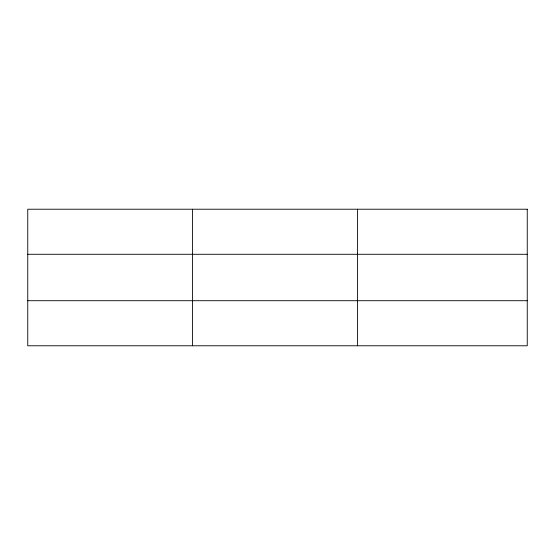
<?xml version="1.0" encoding="UTF-8"?>
<svg xmlns="http://www.w3.org/2000/svg" width="555" height="555" viewBox="0 0 555 555"><rect width="100%" height="100%" fill="white"/><g stroke="black" fill="none" stroke-linecap="round" stroke-linejoin="round"><path stroke-width="0.83" d="M192.585 209.221L192.585 345.779M357.42 209.221L357.42 345.779M27.75 254.287L527.25 254.287M27.75 300.713L527.25 300.713M527.25 209.221L527.25 345.779L27.75 345.779L27.75 209.221L527.25 209.221"/></g></svg>
